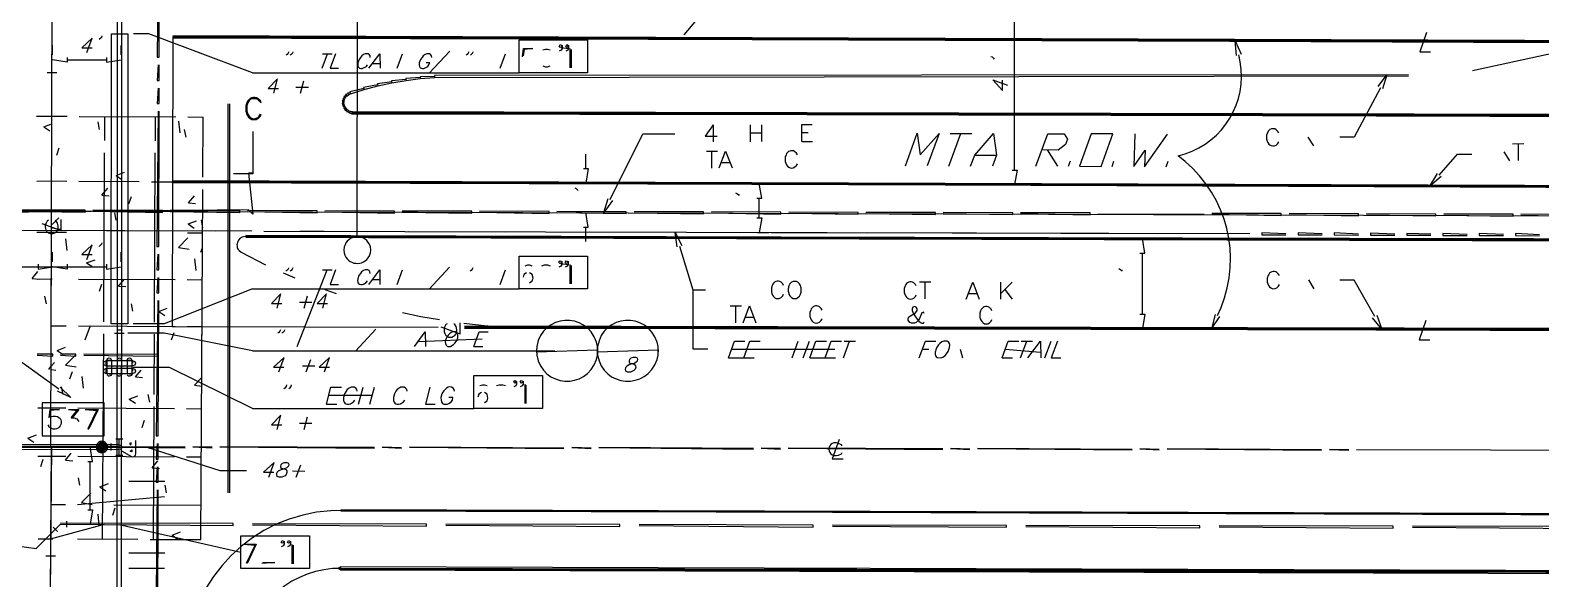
# Model space of a CAD drawing. Header units: feet. Extents: x 13 to 426, y 12 to 285.
# Drawn here: x 125.3 to 281.6, y 124.3 to 181.1 of the extents above; entities that cross this region are included whole.
import ezdxf

# ---------------------------------------------------------------- set-up
doc = ezdxf.new("R2010")
doc.units = ezdxf.units.FT
for name, color, linetype in [('AGUA', 1, 'CONTINUOUS'), ('AGUA_HIERRO', 5, 'CONTINUOUS'), ('CABLEADO', 4, 'CONTINUOUS'), ('EJE_VIA', 7, 'CONTINUOUS')]:
    doc.layers.add(name, color=color, linetype=linetype)

msp = doc.modelspace()

# ---------------------------------------------------------------- linework, layer by layer
at = {"layer": 'AGUA'}
for p, q in [((130.65, 132.15), (131.62, 133.15)), ((125.95, 127.42), (128.47, 129.92)), ((118.67, 128.37), (125.95, 127.42)), ((126.17, 128.4), (127.68, 128.42)), ((126.95, 126.65), (127.95, 126.63))]:
    msp.add_line(p, q, dxfattribs=at)
for points in [[(157.47, 131.3), (299.95, 130.92)], [(299.95, 130.87), (157.47, 131.3)], [(157.45, 125.35), (157.45, 125.2), (299.95, 124.77), (299.95, 125.07), (157.45, 125.5), (157.45, 125.35)]]:
    msp.add_lwpolyline(points, dxfattribs=at)
at = {"layer": 'AGUA_HIERRO'}
msp.add_line((132.95, 150.88), (133.03, 168.38), dxfattribs=at)
for points in [[(134.55, 138.15), (51.03, 138.33), (51.03, 138.08)], [(134.55, 138.15), (51.03, 138.08), (51.03, 137.83)], [(51.03, 137.83), (134.55, 137.9), (134.55, 138.15)], [(134.55, 137.65), (134.55, 137.9), (51.03, 137.83)]]:
    msp.add_lwpolyline(points, dxfattribs=at)
at = {"layer": 'CABLEADO'}
msp.add_line((51.39, 162.56), (300.02, 161.81), dxfattribs=at)
at = {"layer": 'EJE_VIA'}
for p, q in [((159.18, 159.68), (159.2, 200.43)), ((127.48, 137.92), (127.62, 192.93)), ((227.2, 166.58), (227.2, 186.6)), ((193.02, 180.58), (195.25, 183.23)), ((131.2, 178.75), (131.75, 180.25)), ((274.57, 176.9), (289.58, 180.13)), ((127.65, 178.5), (127.65, 179.5)), ((134.73, 178.5), (134.73, 179.48)), ((155.53, 177.12), (156.08, 178.62)), ((155.58, 178.62), (156.58, 178.62)), ((163.32, 177.12), (163.87, 178.62)), ((166.63, 176.62), (168.75, 178.9)), ((173.97, 177.12), (174.5, 178.62)), ((176.28, 178.32), (176.37, 179.18)), ((176.37, 178.42), (176.47, 179.08)), ((180.28, 179.27), (181.03, 179.18)), ((181.22, 177.17), (181.22, 179.17)), ((127.08, 176.67), (128.08, 176.67)), ((129.15, 178), (133.23, 178)), ((148.33, 176.65), (175.92, 176.65)), ((160.78, 177.62), (161.5, 177.62)), ((127.58, 174.22), (127.58, 176.22)), ((150.53, 174.53), (150.93, 176.03)), ((152.83, 175.18), (154.13, 175.18)), ((153.32, 174.53), (153.65, 175.82)), ((224.95, 175.92), (226.45, 175.37)), ((126, 172.15), (127.57, 172.15)), ((127.57, 172.15), (129.15, 172.15)), ((130.4, 172.13), (140.4, 172.08)), ((133.05, 169.63), (133.05, 172.12)), ((138.3, 169.6), (138.3, 172.1)), ((141.65, 172.08), (143.22, 172.07)), ((143.2, 165.83), (143.22, 172.07)), ((145.83, 133.18), (145.83, 173.43)), ((145.98, 133.18), (145.98, 173.43)), ((126.75, 171.07), (127.47, 171.35)), ((126.75, 171.07), (127.37, 170.65)), ((132.32, 171.57), (132.47, 170.78)), ((140.68, 171.63), (140.83, 170.45)), ((141.28, 170.78), (141.43, 170)), ((196, 171.27), (196.02, 169.52)), ((199.83, 171.27), (199.85, 169.52)), ((199.83, 170.43), (201, 170.45)), ((201, 171.28), (201.02, 169.53)), ((205.17, 170.47), (205.83, 170.47)), ((128.08, 168.13), (128.33, 168.88)), ((205.18, 169.55), (206.27, 169.55)), ((220.4, 167), (221.63, 170.38)), ((220.52, 170.38), (222.77, 170.38)), ((257.53, 170), (258.12, 169.08)), ((278.72, 169.3), (279.88, 169.32)), ((279.3, 169.32), (279.32, 167.57)), ((138.2, 150.85), (138.28, 168.35)), ((182.83, 166.73), (182.83, 168.23)), ((195.3, 168.53), (196.47, 168.55)), ((195.88, 166.78), (195.88, 168.53)), ((196.88, 167.38), (197.72, 167.38)), ((223.07, 168.12), (225.32, 168.12)), ((230.58, 168.67), (231.65, 166.97)), ((232.78, 166.97), (232.98, 167.53)), ((237.28, 166.95), (237.48, 167.52)), ((242.9, 166.93), (243.1, 167.5)), ((277.82, 168.47), (278.4, 167.55)), ((134.22, 166.03), (135.08, 166.37)), ((134.22, 166.03), (134.83, 165.62)), ((126.02, 165.43), (127.58, 165.45)), ((127.55, 165.45), (129.12, 165.43)), ((130.37, 165.43), (136.62, 165.4)), ((132.75, 163.98), (133.35, 164.7)), ((137.87, 165.38), (143.18, 165.37)), ((143, 128.33), (143.18, 164.58)), ((181.83, 165.23), (182.4, 165.23)), ((200.58, 165.18), (201.78, 165.18)), ((225.65, 165.08), (228.2, 165.08)), ((132.75, 163.98), (133.5, 163.92)), ((135.53, 163.1), (135.8, 163.85)), ((141.72, 163.2), (142.32, 163.92)), ((141.72, 163.2), (142.45, 163.13)), ((200.78, 161.63), (200.78, 163.68)), ((127.62, 160.95), (128.3, 161.65)), ((134.05, 162.17), (134.2, 161.38)), ((141.67, 161), (142.55, 161.33)), ((143.02, 161.38), (143.17, 160.6)), ((181.83, 162.18), (182.4, 162.18)), ((59.48, 160.52), (148.25, 160.28)), ((115.75, 160.37), (144.5, 160.28)), ((126.03, 160.15), (127.6, 160.17)), ((127.53, 160.17), (129.1, 160.15)), ((127.62, 160.6), (128.45, 160.47)), ((129, 159.45), (129.13, 158.27)), ((140.67, 158.57), (141.65, 159.58)), ((141.6, 160.08), (143.17, 160.08)), ((141.67, 161), (142.3, 160.58)), ((149.5, 160.27), (251.53, 160)), ((153.25, 160.27), (155.75, 160.25)), ((164.5, 160.23), (174.5, 160.2)), ((182.83, 159.18), (182.83, 160.68)), ((183.25, 160.18), (193.25, 160.15)), ((200.57, 160.13), (201.78, 160.13)), ((202, 160.13), (212, 160.1)), ((220.75, 160.08), (223.25, 160.07)), ((232, 160.05), (242, 160.02)), ((240.92, 159.48), (241.42, 159.48)), ((127.65, 157.08), (127.65, 158.08)), ((131.2, 157.33), (131.75, 158.83)), ((134.73, 157.08), (134.73, 158.07)), ((140.67, 158.57), (141.78, 158.4)), ((143, 158.07), (143.15, 158.52)), ((240.42, 151.67), (240.42, 157.98)), ((117.65, 156.58), (133.23, 156.58)), ((127.52, 154.62), (127.53, 156.62)), ((131.17, 156.97), (132.05, 157.3)), ((131.17, 156.97), (131.8, 156.55)), ((142.35, 157.38), (142.48, 156.2)), ((166.62, 154.25), (168.73, 156.53)), ((180.23, 156.9), (181, 156.82)), ((181.22, 154.8), (181.22, 156.8)), ((125.52, 155.35), (126.12, 156.08)), ((125.52, 155.37), (126.27, 155.3)), ((126.07, 155.3), (127.62, 155.32)), ((130.33, 155.3), (140.33, 155.25)), ((132.5, 154.03), (132.75, 154.78)), ((134.48, 154.57), (135.08, 155.28)), ((141.58, 155.25), (143.13, 155.23)), ((151.5, 155.95), (152.72, 155.42)), ((152.95, 148.33), (156.07, 156.25)), ((155.57, 156.25), (156.57, 156.25)), ((160.77, 155.25), (161.48, 155.25)), ((163.3, 154.75), (163.85, 156.25)), ((173.95, 154.75), (174.5, 156.25)), ((217.37, 155), (218.53, 155)), ((217.95, 153.25), (217.95, 155)), ((225.78, 153.22), (225.78, 154.97)), ((225.78, 153.8), (226.95, 154.97)), ((257.6, 155.22), (258.18, 154.3)), ((126.82, 153.53), (126.97, 152.75)), ((134.48, 154.57), (135.23, 154.52)), ((148.32, 154.28), (175.92, 154.28)), ((150.88, 152.28), (151.28, 153.78)), ((153.67, 152.28), (154.02, 153.57)), ((155.6, 152.28), (156, 153.78)), ((155.82, 154.22), (157, 153.8)), ((222.45, 153.82), (223.28, 153.82)), ((226.2, 154.22), (226.95, 153.22)), ((135.78, 152.75), (135.93, 151.97)), ((138.63, 151.93), (139.5, 152.27)), ((138.63, 151.93), (139.25, 151.52)), ((153.2, 152.92), (154.48, 152.92)), ((197.77, 152.53), (198.93, 152.52)), ((198.35, 150.77), (198.35, 152.52)), ((127.52, 150.47), (129.07, 150.45)), ((130.32, 150.45), (140.32, 150.4)), ((131.03, 149), (131.58, 150.5)), ((141.57, 150.4), (143.12, 150.38)), ((158.98, 147.83), (161.1, 150.12)), ((199.35, 151.35), (200.18, 151.35)), ((239.43, 150.17), (239.92, 150.17)), ((132.83, 128.38), (132.95, 149.63)), ((134.07, 149.68), (135.05, 149.68)), ((134.28, 150.03), (134.85, 150.03)), ((138.17, 143.35), (138.18, 149.6)), ((139.97, 149), (140.22, 149.75)), ((143.1, 147.07), (143.1, 149.57)), ((165.5, 148.83), (172.1, 149.12)), ((204.17, 147.13), (204.8, 148.88)), ((205.33, 147.13), (205.97, 148.88)), ((209.5, 147.13), (210.13, 148.88)), ((209.55, 148.88), (210.72, 148.88)), ((227.82, 147.13), (228.47, 148.88)), ((227.88, 148.88), (229.05, 148.88)), ((230.32, 147.13), (230.97, 148.88)), ((128.13, 147.9), (129, 148.25)), ((128.13, 147.9), (128.75, 147.48)), ((128.98, 146.38), (129.97, 147.4)), ((148.32, 147.88), (179.63, 147.88)), ((151.05, 145.68), (151.6, 147.18)), ((153.9, 145.68), (154.37, 146.97)), ((155.77, 145.68), (156.32, 147.18)), ((171.23, 148.33), (172.17, 148.33)), ((197.58, 147.13), (200.25, 147.13)), ((197.92, 148.05), (208.58, 148.05)), ((206, 147.13), (208.67, 147.13)), ((217.67, 148.05), (218.33, 148.05)), ((221.58, 148.05), (221.82, 147.13)), ((225.9, 147.13), (226.98, 147.13)), ((226.23, 148.05), (229.87, 147.72)), ((127.25, 145.95), (127.58, 146.37)), ((127.55, 146.32), (127.85, 146.67)), ((127.55, 145.93), (128, 145.88)), ((128.98, 146.38), (130.1, 146.22)), ((129.45, 144.97), (129.72, 145.72)), ((132.92, 143.38), (132.92, 145.88)), ((136.22, 145.17), (136.82, 145.88)), ((153.5, 146.33), (154.78, 146.33)), ((128.55, 144.13), (128.7, 143.35)), ((130.67, 145.2), (130.8, 144.02)), ((136.22, 145.17), (136.97, 145.1)), ((142.33, 144.32), (143.08, 145.12)), ((142.33, 144.32), (143.08, 144.2)), ((159.32, 142.35), (159.78, 144.1)), ((160.48, 142.35), (160.95, 144.1)), ((176.55, 142.4), (176.55, 144.4)), ((132.97, 139.08), (132.97, 142.48)), ((135.58, 142.87), (136.47, 143.22)), ((135.58, 142.87), (136.22, 142.45)), ((137.52, 143.35), (137.67, 142.57)), ((155.98, 142.35), (157.07, 142.35)), ((156.23, 143.27), (160.73, 143.27)), ((126.13, 141.95), (127.67, 141.97)), ((127.3, 140.93), (127.4, 141.78)), ((127.4, 141.03), (127.48, 141.7)), ((127.48, 141.97), (129.02, 141.95)), ((129.58, 140.93), (130.25, 141.78)), ((130.27, 141.95), (140.27, 141.9)), ((138.08, 128.35), (138.15, 142.1)), ((141.52, 141.9), (143.03, 141.88)), ((148.33, 141.9), (171.25, 141.9)), ((150.88, 139.72), (151.28, 141.22)), ((153.67, 139.72), (154.02, 141.02)), ((125.08, 138.83), (125.97, 139.18)), ((136.92, 139.93), (137.17, 140.68)), ((153.2, 140.37), (154.48, 140.37)), ((125.08, 138.83), (125.72, 138.42)), ((126.57, 139.08), (132.97, 139.08)), ((130.03, 137.92), (137.43, 137.9)), ((133.72, 137.55), (133.72, 138.27)), ((134.2, 138.75), (134.92, 138.75)), ((134.55, 137.07), (134.55, 138.75)), ((136.25, 137.2), (136.25, 138.57)), ((126.13, 136.95), (127.67, 136.97)), ((126.42, 135.9), (126.67, 136.65)), ((127.48, 136.97), (129.02, 136.95)), ((128.98, 136.55), (129.58, 137.27)), ((128.98, 136.55), (129.73, 136.48)), ((130.27, 136.95), (140.27, 136.9)), ((131.53, 131.42), (131.53, 136.42)), ((134.2, 137.07), (134.92, 137.07)), ((134.77, 137.53), (135.8, 136.93)), ((137.95, 135.77), (138.55, 136.48)), ((141.52, 136.9), (143.03, 136.88)), ((150.02, 134.8), (150.57, 136.3)), ((152.87, 134.78), (153.33, 136.07)), ((130.3, 134.73), (130.43, 133.95)), ((137.95, 135.77), (138.7, 135.7)), ((152.47, 135.43), (153.75, 135.42)), ((132.55, 133.8), (133.42, 134.15)), ((132.55, 133.8), (133.17, 133.38)), ((135.53, 134.37), (139.28, 134.37)), ((139.27, 133.95), (139.4, 133.17)), ((127.47, 131.97), (128.98, 131.97)), ((130.23, 131.97), (139.23, 132.78)), ((130.65, 132.15), (131.75, 131.97)), ((133.88, 130.87), (134.13, 131.62)), ((133.98, 131.93), (143.02, 131.9)), ((127.45, 128.42), (133.02, 129.92)), ((129.12, 129.6), (129.12, 130.25)), ((132.32, 130.95), (132.45, 129.77)), ((134.55, 129.9), (147.13, 127.02)), ((127.7, 129.62), (128.15, 129.15)), ((130.23, 128.4), (136.48, 128.37)), ((137.73, 128.35), (143, 128.33)), ((140.02, 128.77), (140.88, 129.12)), ((140.02, 128.77), (140.63, 128.35)), ((135.53, 126.95), (139.28, 126.95)), ((152.43, 125.83), (152.43, 127.83)), ((135.53, 125.37), (139.23, 125.37))]:
    msp.add_line(p, q, dxfattribs=at)
for points in [[(138.62, 191.15), (138.48, 178.27), (138.68, 178.27), (138.72, 191.15)], [(134.53, 106.17), (134.78, 106.17), (134.83, 186.42), (134.33, 186.42), (134.28, 106.17)], [(134.53, 106.17), (134.78, 106.17), (134.83, 186.42), (134.33, 186.42), (134.28, 106.17), (134.53, 106.17)], [(131.75, 180.25), (130.67, 179.25), (131.73, 179.25)], [(132.75, 180.47), (132.7, 180.32), (132.48, 180.1)], [(135.42, 150.68), (133.7, 150.68), (133.73, 180.68), (135.45, 180.68), (135.42, 150.68)], [(148.33, 176.65), (137.62, 180.68), (136.02, 180.68)], [(140.08, 180.38), (140.02, 150.4), (167.55, 150.33)], [(140.08, 180.38), (299.95, 179.93), (140.08, 180.48)], [(140.08, 180.38), (299.95, 179.73), (299.95, 179.93), (140.08, 180.48)], [(140.08, 180.28), (299.95, 179.93), (140.08, 180.38)], [(140.08, 180.28), (299.95, 179.83)], [(299.95, 179.73), (140.08, 180.28)], [(175.92, 176.65), (175.92, 180.05), (183, 180.05), (183, 176.65), (175.92, 176.65)], [(250.15, 178.43), (250.03, 179.95), (250.63, 178.57)], [(269.83, 180.83), (269.12, 178.83), (270.25, 178.83)], [(129.15, 178.25), (129.15, 177.75), (127.65, 178)], [(133.23, 178.25), (133.23, 177.75), (134.73, 178)], [(152.08, 178.82), (152.03, 178.68), (151.92, 178.53), (151.82, 178.47)], [(152.52, 178.82), (152.47, 178.68), (152.33, 178.53), (152.23, 178.47)], [(156.93, 178.62), (156.38, 177.12), (157.25, 177.12)], [(160.52, 178.25), (160.5, 178.4), (160.42, 178.53), (160.3, 178.62), (160, 178.62), (159.83, 178.53), (159.65, 178.4), (159.52, 178.25), (159.37, 178.03), (159.23, 177.68), (159.22, 177.51), (159.24, 177.36), (159.3, 177.24), (159.42, 177.13), (159.54, 177.1), (159.68, 177.1), (159.83, 177.15), (160.12, 177.32), (160.23, 177.47)], [(160.38, 177.12), (161.5, 178.62), (161.53, 177.12)], [(166.88, 178.25), (166.85, 178.4), (166.77, 178.53), (166.65, 178.62), (166.37, 178.62), (166.2, 178.53), (166, 178.4), (165.88, 178.25), (165.73, 178.03), (165.6, 177.68), (165.58, 177.47), (165.62, 177.3), (165.7, 177.18), (165.81, 177.12), (165.93, 177.1), (166.07, 177.11), (166.21, 177.16), (166.35, 177.23), (166.47, 177.32), (166.58, 177.47), (166.67, 177.68), (166.32, 177.68)], [(170.73, 178.82), (170.67, 178.68), (170.55, 178.53), (170.45, 178.47)], [(171.15, 178.82), (171.1, 178.68), (170.98, 178.53), (170.88, 178.47)], [(176.37, 179.18), (177.33, 179.18), (176.47, 179.08)], [(179.13, 178.98), (178.85, 179.08), (178.67, 179.08), (178.37, 178.98)], [(180.37, 179.37), (180.18, 179.27), (180.08, 179.37), (180.18, 179.57), (180.37, 179.47), (180.37, 179.18), (180.28, 178.98), (180.08, 178.9)], [(181.03, 179.37), (180.85, 179.27), (180.75, 179.37), (180.85, 179.57), (181.03, 179.47), (181.03, 179.18), (180.95, 178.98), (180.75, 178.9)], [(181.3, 179.07), (181.3, 177.17)], [(224.73, 178.35), (224.88, 178.3), (225.02, 178.17), (225.1, 178.07)], [(244.12, 168.05), (244.85, 168.27), (245.58, 168.53), (246.27, 168.87), (246.92, 169.26), (247.52, 169.7), (248.09, 170.2), (248.6, 170.74), (249.06, 171.33), (249.48, 171.95), (249.83, 172.61), (250.13, 173.29), (250.37, 174), (250.54, 174.73), (250.65, 175.48), (250.69, 176.23), (250.66, 177), (250.55, 177.77), (250.4, 178.5)], [(138.58, 177.47), (138.48, 175.87), (138.68, 175.87), (138.68, 177.47)], [(138.58, 177.47), (138.48, 175.87), (138.68, 175.87), (138.68, 177.47)], [(178.37, 177.37), (178.67, 177.27), (178.85, 177.27), (179.13, 177.37)], [(150.93, 176.03), (149.95, 175.03), (151.02, 175.03)], [(161.28, 175.4), (159.82, 175.12), (159.88, 174.92), (161.32, 175.3)], [(162.75, 175.72), (161.27, 175.5), (161.3, 175.3), (162.77, 175.62)], [(164.22, 175.97), (162.73, 175.82), (162.77, 175.62), (164.23, 175.87)], [(165.68, 176.15), (164.2, 176.07), (164.23, 175.87), (165.7, 176.05)], [(167.17, 176.27), (165.68, 176.25), (165.68, 176.05), (167.17, 176.17)], [(267.95, 176.43), (167.17, 176.37), (167.17, 176.17), (267.95, 176.33)], [(267.95, 176.43), (167.17, 176.37), (167.17, 176.17), (267.95, 176.33)], [(224.95, 175.92), (225.95, 174.83), (225.95, 175.9)], [(265.05, 175.1), (262.35, 169.98), (260.85, 169.98)], [(264.82, 175.22), (265.73, 176.43), (265.27, 174.98)], [(138.58, 175.07), (138.48, 173.47), (138.68, 173.47), (138.68, 175.07)], [(138.58, 175.07), (138.48, 173.47), (138.68, 173.47), (138.68, 175.07)], [(149.25, 173.55), (149.15, 173.75), (148.93, 173.97), (148.76, 174.07), (148.59, 174.11), (148.41, 174.11), (148.24, 174.06), (148.08, 173.98), (147.94, 173.86), (147.83, 173.72), (147.75, 173.55), (147.65, 173.22), (147.65, 172.68), (147.68, 172.56), (147.71, 172.44), (147.75, 172.33), (147.81, 172.23), (147.93, 172.06), (148.09, 171.92), (148.27, 171.83), (148.47, 171.8), (148.58, 171.81), (148.7, 171.83), (148.81, 171.87), (148.93, 171.93), (149.15, 172.15), (149.25, 172.37)], [(149.25, 173.55), (149.03, 173.75), (148.93, 173.87), (148.72, 173.97), (148.28, 173.97), (148.07, 173.87), (147.85, 173.55), (147.75, 173.22), (147.75, 172.68), (147.77, 172.57), (147.81, 172.46), (147.85, 172.36), (147.95, 172.18), (148.09, 172.04), (148.25, 171.94), (148.42, 171.9), (148.62, 171.91), (148.72, 171.94), (148.83, 171.99), (148.93, 172.05), (149.03, 172.15), (149.15, 172.37)], [(157.72, 173.68), (157.6, 173.45), (157.8, 173.45), (157.82, 173.68)], [(157.72, 173.68), (157.6, 173.45), (157.8, 173.45), (157.82, 173.68)], [(157.77, 173.92), (157.62, 173.7), (157.82, 173.67), (157.87, 173.9)], [(157.87, 174.13), (157.68, 173.97), (157.85, 173.87), (157.95, 174.08)], [(158.03, 174.32), (157.8, 174.2), (157.93, 174.07), (158.1, 174.25)], [(158.03, 174.32), (157.8, 174.2), (157.93, 174.07), (158.1, 174.25)], [(158.22, 174.47), (157.97, 174.4), (158.1, 174.23), (158.28, 174.38)], [(158.22, 174.47), (157.97, 174.4), (158.1, 174.23), (158.28, 174.38)], [(158.43, 174.57), (158.17, 174.55), (158.27, 174.38), (158.48, 174.48)], [(158.43, 174.57), (158.17, 174.55), (158.27, 174.38), (158.48, 174.48)], [(159.85, 175.02), (158.4, 174.67), (158.47, 174.47), (159.88, 174.92)], [(138.58, 172.67), (138.43, 158.67), (138.63, 158.67), (138.68, 172.67)], [(157.7, 173.45), (157.67, 173.18), (157.87, 173.25), (157.8, 173.48)], [(157.7, 173.45), (157.67, 173.18), (157.87, 173.25), (157.8, 173.48)], [(157.77, 173.22), (157.78, 172.95), (157.95, 173.05), (157.85, 173.27)], [(157.87, 173), (157.93, 172.73), (158.1, 172.87), (157.95, 173.07)], [(158.02, 172.8), (158.13, 172.57), (158.27, 172.73), (158.08, 172.88)], [(158.02, 172.8), (158.13, 172.57), (158.27, 172.73), (158.08, 172.88)], [(158.2, 172.65), (158.37, 172.47), (158.47, 172.63), (158.25, 172.73)], [(158.2, 172.65), (158.37, 172.47), (158.47, 172.63), (158.25, 172.73)], [(158.42, 172.55), (158.63, 172.4), (158.67, 172.6), (158.43, 172.65)], [(158.42, 172.55), (158.63, 172.4), (158.67, 172.6), (158.43, 172.65)], [(158.65, 172.5), (299.95, 172.3), (158.65, 172.6)], [(158.65, 172.5), (299.95, 172.1), (299.95, 172.3), (158.65, 172.6)], [(158.65, 172.4), (299.95, 172.3), (158.65, 172.5)], [(158.65, 172.4), (299.95, 172.2)], [(299.95, 172.1), (158.65, 172.4)], [(148.37, 170.58), (148.37, 166.18), (146.38, 166.18)], [(196, 171.27), (195.18, 170.1), (196.43, 170.1)], [(205.18, 169.55), (205.17, 171.3), (206.25, 171.3)], [(215.9, 167.02), (217.13, 170.4), (217.43, 168.15), (219.38, 170.38), (218.15, 167.02)], [(254.53, 170.42), (254.45, 170.58), (254.28, 170.75), (254.12, 170.85), (253.78, 170.85), (253.62, 170.77), (253.45, 170.6), (253.37, 170.43), (253.28, 170.18), (253.28, 169.77), (253.33, 169.59), (253.41, 169.42), (253.51, 169.28), (253.62, 169.18), (253.76, 169.11), (253.92, 169.08), (254.09, 169.1), (254.28, 169.17), (254.45, 169.33), (254.53, 169.5)], [(185.35, 163.52), (188.73, 170.33), (192.05, 170.33)], [(222.65, 167), (223.07, 168.12), (225.02, 170.37), (225.32, 168.12), (224.9, 167)], [(229.4, 166.98), (230.63, 170.35), (232.33, 170.35), (232.68, 169.78), (232.48, 169.22), (231.7, 168.65), (230.02, 168.67)], [(233.9, 166.97), (236.15, 166.95), (237.38, 170.33), (235.13, 170.33), (233.9, 166.97)], [(239.63, 170.32), (239.53, 166.95), (240.7, 168.63), (240.65, 166.93), (243.02, 170.3)], [(196.63, 166.8), (197.3, 168.55), (197.97, 166.8)], [(204.72, 168.15), (204.63, 168.32), (204.47, 168.48), (204.33, 168.56), (204.19, 168.59), (204.06, 168.59), (203.93, 168.55), (203.8, 168.49), (203.7, 168.4), (203.61, 168.28), (203.55, 168.15), (203.47, 167.9), (203.47, 167.48), (203.52, 167.3), (203.59, 167.14), (203.69, 167), (203.82, 166.89), (203.96, 166.82), (204.11, 166.79), (204.29, 166.81), (204.47, 166.9), (204.63, 167.07), (204.72, 167.23)], [(248.18, 151.52), (248.57, 152.37), (248.93, 153.37), (249.2, 154.39), (249.4, 155.42), (249.51, 156.45), (249.54, 157.48), (249.49, 158.51), (249.36, 159.52), (249.15, 160.53), (248.87, 161.51), (248.51, 162.47), (248.08, 163.4), (247.58, 164.3), (247, 165.17), (246.35, 165.99), (245.64, 166.76), (244.85, 167.48), (244.12, 168.05)], [(271.15, 166.07), (273.03, 168.23), (274.53, 168.23)], [(147.93, 166.25), (148.37, 162.03), (147.92, 162.47)], [(148.37, 166.25), (147.93, 166.25), (148.37, 162.03)], [(182.58, 166.73), (183.08, 166.73), (182.83, 165.23)], [(226.95, 166.58), (227.45, 166.58), (227.2, 165.08)], [(271.35, 165.9), (270.17, 164.93), (270.97, 166.22)], [(140.05, 165.38), (299.95, 164.93), (140.05, 165.48)], [(140.05, 165.38), (299.95, 164.73), (299.95, 164.93), (140.05, 165.48)], [(140.05, 165.28), (299.95, 164.93), (140.05, 165.38)], [(140.05, 165.28), (299.95, 164.83)], [(299.95, 164.73), (140.05, 165.28)], [(181.68, 164.73), (181.83, 164.68), (181.98, 164.55), (182.05, 164.45)], [(198.32, 164.22), (198.47, 164.17), (198.62, 164.05), (198.68, 163.95)], [(200.53, 163.68), (201.03, 163.68), (200.78, 165.18)], [(185.58, 163.42), (184.7, 162.18), (185.13, 163.63)], [(148.37, 162.03), (147.92, 162.47), (105.62, 162.03)], [(147.92, 162.47), (105.62, 162.03), (106.05, 162.47)], [(123.82, 162.33), (131.02, 162.22), (131.02, 162.42), (123.82, 162.43)], [(126.55, 161.05), (128.55, 160.33), (128.55, 161.47)], [(127.22, 161.38), (127.08, 161.3), (126.97, 161.1), (126.91, 160.97), (126.89, 160.83), (126.88, 160.69), (126.9, 160.54), (126.95, 160.4), (127.02, 160.27), (127.11, 160.16), (127.22, 160.08), (127.4, 160), (127.72, 160), (127.88, 160.07), (128.01, 160.18), (128.11, 160.3), (128.18, 160.44), (128.21, 160.6), (128.22, 160.76), (128.2, 160.93), (128.15, 161.1), (128.02, 161.3), (127.9, 161.38)], [(131.82, 162.32), (139.02, 162.2), (139.02, 162.4), (131.82, 162.42)], [(139.82, 162.3), (147.02, 162.18), (147.02, 162.38), (139.82, 162.4)], [(147.82, 162.28), (155.02, 162.15), (155.02, 162.35), (147.82, 162.38)], [(155.82, 162.25), (163.02, 162.13), (163.02, 162.33), (155.82, 162.35)], [(163.82, 162.23), (171.02, 162.12), (171.02, 162.32), (163.82, 162.33)], [(171.82, 162.22), (179.02, 162.1), (179.02, 162.3), (171.82, 162.32)], [(179.82, 162.18), (187.02, 162.07), (187.02, 162.27), (179.82, 162.28)], [(182.58, 160.68), (183.08, 160.68), (182.83, 162.18)], [(187.82, 162.17), (195.02, 162.05), (195.02, 162.25), (187.82, 162.27)], [(195.82, 162.15), (203.02, 162.03), (203.02, 162.23), (195.82, 162.25)], [(200.53, 161.63), (201.03, 161.63), (200.78, 160.13)], [(203.82, 162.13), (211.02, 162), (211.02, 162.2), (203.82, 162.23)], [(211.82, 162.1), (219.02, 161.98), (219.02, 162.18), (211.82, 162.2)], [(219.82, 162.08), (227.02, 161.97), (227.02, 162.17), (219.82, 162.18)], [(227.82, 162.07), (235.02, 161.95), (235.02, 162.15), (227.82, 162.17)], [(235.82, 162.05), (242.83, 162.02), (246.8, 162.02)], [(247.6, 162), (254.8, 161.88), (254.8, 162.08), (247.6, 162.1)], [(255.6, 161.98), (262.8, 161.85), (262.8, 162.05), (255.6, 162.08)], [(263.6, 161.95), (270.8, 161.83), (270.8, 162.03), (263.6, 162.05)], [(271.6, 161.92), (278.8, 161.8), (278.8, 162), (271.6, 162.02)], [(279.6, 161.9), (286.8, 161.77), (286.8, 161.97), (279.6, 162)], [(147.63, 159.72), (147.4, 159.68), (147.27, 159.64), (147.15, 159.58), (147.04, 159.5), (146.88, 159.31), (146.82, 159.2), (146.77, 159.08), (146.75, 158.96), (146.73, 158.83), (146.74, 158.7), (146.76, 158.58), (146.8, 158.46), (146.86, 158.35), (146.94, 158.24), (147.15, 158.07), (149.67, 156.78)], [(147.63, 159.82), (299.95, 159.43)], [(299.95, 159.33), (147.63, 159.82), (147.63, 159.62), (299.95, 159.23)], [(299.95, 159.43), (147.63, 159.72), (147.63, 159.62)], [(299.95, 159.33), (147.63, 159.62), (299.95, 159.23)], [(299.95, 159.43), (147.63, 159.62), (299.95, 159.33)], [(160.57, 158.3), (160.53, 158.62), (160.43, 158.9), (160.31, 159.1), (160.17, 159.28), (160.01, 159.42), (159.83, 159.53), (159.64, 159.61), (159.44, 159.66), (159.24, 159.68), (159.03, 159.68), (158.83, 159.64), (158.64, 159.57), (158.46, 159.48), (158.29, 159.36), (158.14, 159.22), (158.01, 159.04), (157.91, 158.84), (157.83, 158.62), (157.8, 158.3), (157.83, 158), (157.9, 157.77), (158, 157.57), (158.13, 157.39), (158.28, 157.25), (158.45, 157.12), (158.63, 157.03), (158.82, 156.96), (159.03, 156.93), (159.23, 156.92), (159.43, 156.94), (159.63, 156.99), (159.82, 157.07), (160, 157.18), (160.17, 157.32), (160.31, 157.5), (160.43, 157.7), (160.53, 158), (160.57, 158.3)], [(192.28, 158.63), (192.08, 160.13), (192.77, 158.78)], [(240.17, 157.98), (240.67, 157.98), (240.42, 159.48)], [(255.28, 159.98), (252.78, 160.08), (252.78, 159.88), (255.28, 159.88)], [(259.03, 159.97), (256.53, 160.08), (256.53, 159.88), (259.03, 159.87)], [(262.78, 159.95), (260.28, 160.07), (260.28, 159.87), (262.78, 159.85)], [(266.53, 159.93), (264.03, 160.05), (264.03, 159.85), (266.53, 159.83)], [(270.28, 159.93), (267.78, 160.03), (267.78, 159.83), (270.28, 159.83)], [(274.03, 159.92), (271.53, 160.02), (271.53, 159.82), (274.03, 159.82)], [(277.78, 159.9), (275.28, 160.02), (275.28, 159.82), (277.78, 159.8)], [(281.53, 159.88), (279.03, 160), (279.03, 159.8), (281.53, 159.78)], [(131.75, 158.83), (130.67, 157.83), (131.73, 157.83)], [(132.75, 159.05), (132.7, 158.9), (132.48, 158.68)], [(192.52, 158.7), (193.9, 154.17), (195.2, 154.17)], [(126.15, 156.83), (126.15, 156.33), (127.65, 156.58)], [(129.15, 156.83), (129.15, 156.33), (127.65, 156.58)], [(133.23, 156.83), (133.23, 156.33), (134.73, 156.58)], [(138.53, 157.87), (138.43, 156.27), (138.63, 156.27), (138.63, 157.87)], [(138.53, 157.87), (138.43, 156.27), (138.63, 156.27), (138.63, 157.87)], [(152.07, 156.45), (152.02, 156.32), (151.9, 156.17), (151.8, 156.1)], [(152.5, 156.45), (152.45, 156.32), (152.33, 156.17), (152.23, 156.1)], [(171.15, 156.45), (171.08, 156.32), (170.97, 156.17), (170.87, 156.1)], [(175.92, 154.28), (175.92, 157.68), (183, 157.68), (183, 154.28), (175.92, 154.28)], [(177.28, 156.62), (177, 156.72), (176.8, 156.72), (176.52, 156.62)], [(179.18, 156.62), (178.9, 156.72), (178.52, 156.72), (178.23, 156.62)], [(180.33, 157), (180.13, 156.9), (180.03, 157), (180.13, 157.18), (180.33, 157.1), (180.33, 156.82), (180.23, 156.62), (180.03, 156.52)], [(181, 157), (180.8, 156.9), (180.7, 157), (180.8, 157.18), (181, 157.1), (181, 156.82), (180.9, 156.62), (180.7, 156.52)], [(181.3, 156.7), (181.3, 154.8)], [(237.97, 156.38), (238.1, 156.33), (238.25, 156.22), (238.32, 156.12)], [(138.53, 155.47), (138.43, 153.87), (138.63, 153.87), (138.63, 155.47)], [(138.53, 155.47), (138.43, 153.87), (138.63, 153.87), (138.63, 155.47)], [(156.92, 156.25), (156.38, 154.75), (157.23, 154.75)], [(160.5, 155.88), (160.48, 156.03), (160.4, 156.17), (160.28, 156.25), (160, 156.25), (159.83, 156.17), (159.63, 156.03), (159.5, 155.88), (159.35, 155.67), (159.23, 155.32), (159.21, 155.14), (159.23, 154.99), (159.28, 154.88), (159.41, 154.77), (159.53, 154.73), (159.67, 154.74), (159.82, 154.78), (160.1, 154.95), (160.22, 155.1)], [(160.38, 154.75), (161.5, 156.25), (161.52, 154.75)], [(176.7, 155.95), (176.42, 155.77), (176.33, 155.48)], [(177, 154.9), (177.28, 155.1), (177.37, 155.38), (177.28, 155.77), (177, 155.95)], [(203.28, 154.63), (203.2, 154.8), (203.03, 154.97), (202.9, 155.04), (202.76, 155.07), (202.62, 155.07), (202.49, 155.03), (202.37, 154.97), (202.26, 154.88), (202.18, 154.77), (202.12, 154.63), (202.03, 154.38), (202.03, 153.97), (202.08, 153.79), (202.16, 153.62), (202.26, 153.48), (202.38, 153.37), (202.52, 153.3), (202.68, 153.27), (202.85, 153.3), (203.03, 153.38), (203.2, 153.55), (203.28, 153.72)], [(204.28, 155.05), (204.12, 154.97), (203.95, 154.8), (203.85, 154.61), (203.81, 154.5), (203.79, 154.4), (203.77, 154.28), (203.77, 154.17), (203.77, 154.06), (203.79, 153.95), (203.82, 153.84), (203.85, 153.74), (203.95, 153.55), (204.1, 153.4), (204.28, 153.3), (204.62, 153.3), (204.78, 153.38), (204.94, 153.54), (205.05, 153.73), (205.08, 153.84), (205.11, 153.95), (205.13, 154.06), (205.13, 154.18), (205.13, 154.29), (205.11, 154.4), (205.08, 154.51), (205.05, 154.62), (204.94, 154.81), (204.78, 154.97), (204.62, 155.05), (204.28, 155.05)], [(217.03, 154.58), (216.95, 154.75), (216.78, 154.92), (216.65, 154.99), (216.51, 155.02), (216.37, 155.02), (216.24, 154.98), (216.12, 154.92), (216.01, 154.83), (215.93, 154.72), (215.87, 154.58), (215.78, 154.33), (215.78, 153.92), (215.83, 153.74), (215.91, 153.57), (216.01, 153.43), (216.13, 153.32), (216.27, 153.25), (216.43, 153.22), (216.6, 153.25), (216.78, 153.33), (216.95, 153.5), (217.03, 153.67)], [(222.2, 153.23), (222.87, 154.98), (223.53, 153.23)], [(254.6, 155.65), (254.52, 155.82), (254.35, 155.98), (254.22, 156.06), (254.08, 156.09), (253.94, 156.09), (253.81, 156.05), (253.69, 155.99), (253.58, 155.9), (253.5, 155.78), (253.43, 155.65), (253.35, 155.4), (253.35, 154.98), (253.4, 154.8), (253.48, 154.64), (253.58, 154.5), (253.7, 154.39), (253.84, 154.32), (254, 154.29), (254.17, 154.31), (254.35, 154.4), (254.52, 154.57), (254.6, 154.73)], [(264.47, 151.42), (262.35, 155.18), (260.85, 155.18)], [(128.3, 143.9), (114.12, 154.13), (90.82, 154.23)], [(148.32, 154.28), (139.18, 150.68), (135.98, 150.68)], [(151.28, 153.78), (150.3, 152.78), (151.38, 152.78)], [(156, 153.78), (155.02, 152.78), (156.08, 152.78)], [(193.9, 154.17), (193.9, 148.08), (195.47, 148.08)], [(138.53, 153.07), (138.38, 139.07), (138.58, 139.07), (138.63, 153.07)], [(163.87, 151.85), (165.77, 151.43), (167.67, 151.1)], [(199.1, 150.77), (199.77, 152.52), (200.43, 150.77)], [(207.27, 152.08), (207.18, 152.25), (207.02, 152.42), (206.88, 152.49), (206.74, 152.52), (206.61, 152.52), (206.48, 152.48), (206.35, 152.42), (206.25, 152.33), (206.16, 152.22), (206.1, 152.08), (206.02, 151.83), (206.02, 151.42), (206.07, 151.24), (206.14, 151.07), (206.24, 150.93), (206.37, 150.82), (206.51, 150.75), (206.66, 150.72), (206.84, 150.75), (207.02, 150.83), (207.18, 151), (207.27, 151.17)], [(217.85, 151.72), (217.77, 151.88), (217.6, 151.8), (217.52, 151.63), (217.35, 151.22), (217.18, 150.97), (217.02, 150.8), (216.85, 150.72), (216.52, 150.72), (216.35, 150.8), (216.18, 151.05), (216.18, 151.22), (216.27, 151.38), (216.93, 151.8), (217.1, 152.05), (217.1, 152.22), (217.02, 152.38), (216.85, 152.47), (216.68, 152.38), (216.6, 152.22), (216.6, 152.05), (216.66, 151.88), (216.75, 151.69), (216.81, 151.59), (216.87, 151.49), (216.93, 151.39), (217, 151.29), (217.15, 151.1), (217.3, 150.93), (217.45, 150.8), (217.6, 150.72), (217.77, 150.72), (217.85, 150.88)], [(224.85, 152.02), (224.77, 152.18), (224.6, 152.35), (224.47, 152.42), (224.33, 152.46), (224.19, 152.45), (224.06, 152.42), (223.94, 152.35), (223.83, 152.26), (223.75, 152.15), (223.68, 152.02), (223.6, 151.77), (223.6, 151.35), (223.65, 151.17), (223.73, 151.01), (223.83, 150.87), (223.95, 150.76), (224.09, 150.68), (224.25, 150.66), (224.42, 150.68), (224.6, 150.77), (224.77, 150.93), (224.85, 151.1)], [(240.17, 151.67), (240.67, 151.67), (240.42, 150.17)], [(167.82, 150.35), (169.82, 149.62), (169.82, 150.77)], [(168.48, 150.68), (168.35, 150.58), (168.23, 150.4), (168.17, 150.22), (168.17, 149.85), (168.23, 149.67), (168.35, 149.47), (168.48, 149.38), (168.67, 149.28), (168.98, 149.28), (169.15, 149.37), (169.28, 149.47), (169.38, 149.6), (169.44, 149.74), (169.48, 149.89), (169.48, 150.05), (169.46, 150.23), (169.42, 150.4), (169.28, 150.58), (169.17, 150.68)], [(170.22, 150.72), (172.3, 150.48), (174.4, 150.32)], [(170.27, 150.32), (299.95, 150.13), (170.27, 150.42)], [(170.27, 150.32), (299.95, 149.93), (299.95, 150.13), (170.27, 150.42)], [(170.27, 150.22), (299.95, 150.13), (170.27, 150.32)], [(170.27, 150.22), (299.95, 150.03)], [(299.95, 149.93), (170.27, 150.22)], [(184.05, 147.88), (184.02, 148.33), (183.92, 148.77), (183.69, 149.33), (183.38, 149.82), (183.02, 150.22), (182.6, 150.54), (182.15, 150.78), (181.67, 150.94), (181.17, 151.02), (180.67, 151.02), (180.17, 150.95), (179.69, 150.8), (179.23, 150.57), (178.82, 150.27), (178.45, 149.89), (178.15, 149.45), (177.91, 148.93), (177.77, 148.33), (177.73, 147.88), (177.77, 147.43), (177.91, 146.84), (178.14, 146.32), (178.45, 145.87), (178.81, 145.49), (179.22, 145.19), (179.68, 144.96), (180.16, 144.81), (180.66, 144.73), (181.16, 144.74), (181.66, 144.82), (182.14, 144.98), (182.6, 145.21), (183.01, 145.53), (183.38, 145.93), (183.68, 146.42), (183.92, 146.98), (184.02, 147.43), (184.05, 147.88)], [(190.33, 147.88), (190.3, 148.33), (190.2, 148.77), (189.97, 149.33), (189.67, 149.81), (189.3, 150.21), (188.89, 150.53), (188.43, 150.77), (187.95, 150.93), (187.45, 151.01), (186.94, 151.02), (186.45, 150.94), (185.96, 150.79), (185.51, 150.57), (185.09, 150.27), (184.73, 149.89), (184.43, 149.44), (184.2, 148.92), (184.05, 148.33), (184.02, 147.88), (184.05, 147.43), (184.2, 146.84), (184.43, 146.32), (184.73, 145.87), (185.09, 145.49), (185.5, 145.19), (185.96, 144.96), (186.44, 144.81), (186.94, 144.74), (187.44, 144.74), (187.94, 144.82), (188.42, 144.98), (188.87, 145.22), (189.29, 145.53), (189.66, 145.93), (189.96, 146.42), (190.2, 146.98), (190.3, 147.43), (190.33, 147.88)], [(247.97, 151.62), (247.58, 150.15), (248.42, 151.42)], [(264.68, 151.55), (265.2, 150.12), (264.25, 151.3)], [(269.77, 151), (269.05, 149), (270.18, 149)], [(148.32, 147.88), (139.18, 149.68), (135.43, 149.68)], [(151.22, 150.05), (151.17, 149.92), (151.05, 149.77), (150.95, 149.7)], [(151.65, 150.05), (151.6, 149.92), (151.48, 149.77), (151.38, 149.7)], [(165.1, 148.33), (166.22, 149.83), (166.23, 148.33)], [(169.07, 149.83), (168.9, 149.77), (168.72, 149.62), (168.59, 149.49), (168.48, 149.34), (168.38, 149.16), (168.31, 148.98), (168.29, 148.79), (168.31, 148.61), (168.38, 148.46), (168.53, 148.33), (168.82, 148.33), (168.98, 148.42), (169.13, 148.51), (169.27, 148.65), (169.4, 148.82), (169.5, 149.01), (169.54, 149.11), (169.57, 149.21), (169.59, 149.32), (169.59, 149.51), (169.53, 149.69), (169.37, 149.83), (169.07, 149.83)], [(171.23, 148.33), (171.78, 149.83), (172.72, 149.83)], [(197.58, 147.13), (198.22, 148.88), (199.3, 148.88)], [(199.17, 147.13), (199.8, 148.88), (200.88, 148.88)], [(206, 147.13), (206.63, 148.88), (207.72, 148.88)], [(207.58, 147.13), (208.22, 148.88), (209.3, 148.88)], [(217.32, 147.13), (217.97, 148.88), (219.05, 148.88)], [(219.88, 148.88), (219.68, 148.8), (219.45, 148.63), (219.31, 148.48), (219.19, 148.29), (219.13, 148.19), (219.08, 148.08), (219.04, 147.97), (219, 147.85), (218.98, 147.74), (218.97, 147.63), (218.97, 147.53), (219.02, 147.34), (219.14, 147.19), (219.57, 147.13), (219.77, 147.22), (220, 147.38), (220.15, 147.55), (220.32, 147.8), (220.47, 148.22), (220.48, 148.47), (220.45, 148.63), (220.35, 148.8), (220.22, 148.88), (219.88, 148.88)], [(225.9, 147.13), (226.55, 148.88), (227.63, 148.88)], [(228.57, 147.13), (229.88, 148.88), (229.9, 147.13)], [(231.63, 148.88), (230.98, 147.13), (231.98, 147.13)], [(126.07, 147.42), (127.67, 147.32), (127.67, 147.52), (126.07, 147.52)], [(126.07, 147.42), (127.67, 147.32), (127.67, 147.52), (126.07, 147.52)], [(128.47, 147.42), (130.07, 147.32), (130.07, 147.52), (128.47, 147.52)], [(128.47, 147.42), (130.07, 147.32), (130.07, 147.52), (128.47, 147.52)], [(130.87, 147.42), (138.5, 147.3), (138.5, 147.5), (130.87, 147.52)], [(133.27, 146.88), (133.33, 147.07), (133.52, 147.13), (133.62, 147.12), (133.75, 146.98)], [(134.32, 146.88), (134.38, 147.07), (134.57, 147.13), (134.67, 147.12), (134.8, 146.98)], [(135.37, 146.88), (135.43, 147.07), (135.62, 147.13), (135.72, 147.12), (135.85, 146.98)], [(151.6, 147.18), (150.52, 146.18), (151.58, 146.18)], [(156.32, 147.18), (155.23, 146.18), (156.3, 146.18)], [(177.73, 147.97), (177.73, 147.78), (184.02, 147.97)], [(177.73, 147.78), (184.02, 147.97), (184.02, 147.78)], [(184.02, 147.97), (184.02, 147.78), (190.3, 147.97)], [(184.02, 147.78), (190.3, 147.97), (190.3, 147.78)], [(187.72, 147.17), (187.48, 147.1), (187.35, 146.97), (187.3, 146.82), (187.32, 146.67), (187.43, 146.6), (187.7, 146.53), (187.88, 146.47), (187.98, 146.32), (188, 146.17), (187.92, 145.97), (187.8, 145.82), (187.45, 145.67), (187.17, 145.67), (186.98, 145.75), (186.94, 145.97), (186.96, 146.1), (187, 146.2), (187.14, 146.35), (187.32, 146.45), (187.42, 146.48), (187.52, 146.51), (187.63, 146.54), (187.73, 146.57), (187.84, 146.6), (188.02, 146.68), (188.17, 146.82), (188.22, 146.97), (188.18, 147.1), (188, 147.17), (187.72, 147.17)], [(133.17, 146.33), (132.98, 146.4), (132.92, 146.58), (132.98, 146.77), (133.17, 146.83)], [(133.17, 145.53), (132.98, 145.6), (132.92, 145.78), (132.98, 145.97), (133.17, 146.03)], [(135.97, 146.58), (135.97, 146.83), (133.17, 146.83), (133.17, 146.33), (135.97, 146.33)], [(135.97, 145.78), (135.97, 146.03), (133.17, 146.03), (133.17, 145.53), (135.97, 145.53)], [(133.52, 145.48), (133.77, 145.48), (133.77, 146.88), (133.27, 146.88), (133.27, 145.48)], [(133.77, 145.48), (133.7, 145.3), (133.52, 145.23), (133.42, 145.25), (133.28, 145.38)], [(134.57, 145.48), (134.82, 145.48), (134.82, 146.88), (134.32, 146.88), (134.32, 145.48)], [(134.82, 145.48), (134.75, 145.3), (134.57, 145.23), (134.47, 145.25), (134.33, 145.38)], [(135.62, 145.48), (135.87, 145.48), (135.87, 146.88), (135.37, 146.88), (135.37, 145.48)], [(135.87, 145.48), (135.8, 145.3), (135.62, 145.23), (135.52, 145.25), (135.38, 145.38)], [(135.97, 146.83), (136.15, 146.77), (136.22, 146.58), (136.15, 146.4), (135.97, 146.33)], [(135.97, 146.03), (136.15, 145.97), (136.22, 145.78), (136.15, 145.6), (135.97, 145.53)], [(148.33, 141.9), (139.73, 146.15), (136, 146.15)], [(128.45, 144.1), (129.52, 143.03), (128.17, 143.7)], [(151.85, 144.35), (151.82, 144.18), (151.68, 144.02), (151.58, 143.93)], [(152.35, 144.35), (152.32, 144.18), (152.18, 144.02), (152.08, 143.93)], [(155.98, 142.35), (156.45, 144.1), (157.53, 144.1)], [(159.18, 143.68), (159.13, 143.85), (159.02, 144.02), (158.87, 144.1), (158.53, 144.1), (158.35, 144.02), (158.13, 143.85), (158.02, 143.68), (157.85, 143.43), (157.75, 143.02), (157.75, 142.91), (157.77, 142.73), (157.82, 142.57), (157.9, 142.45), (158.01, 142.37), (158.15, 142.33), (158.31, 142.33), (158.49, 142.39), (158.8, 142.6), (158.93, 142.77)], [(164.33, 143.68), (164.3, 143.85), (164.18, 144.02), (164.03, 144.1), (163.7, 144.1), (163.52, 144.02), (163.3, 143.85), (163.18, 143.68), (163.02, 143.43), (162.92, 143.02), (162.91, 142.91), (162.93, 142.73), (162.99, 142.57), (163.07, 142.45), (163.18, 142.37), (163.31, 142.33), (163.47, 142.33), (163.65, 142.39), (163.97, 142.6), (164.1, 142.77)], [(166.7, 144.1), (166.23, 142.35), (167.23, 142.35)], [(169.25, 143.68), (169.22, 143.85), (169.1, 144.02), (168.92, 144.11), (168.75, 144.13), (168.57, 144.09), (168.41, 144), (168.26, 143.88), (168.13, 143.74), (168.02, 143.59), (167.93, 143.43), (167.83, 143.02), (167.85, 142.77), (167.88, 142.6), (168, 142.43), (168.15, 142.35), (168.48, 142.35), (168.67, 142.43), (168.88, 142.6), (169.02, 142.77), (169.08, 143.02), (168.67, 143.02)], [(171.25, 141.9), (171.25, 145.3), (178.33, 145.3), (178.33, 141.9), (171.25, 141.9)], [(172.62, 144.23), (172.33, 144.32), (172.13, 144.32), (171.85, 144.23)], [(174.52, 144.23), (174.23, 144.32), (173.85, 144.32), (173.57, 144.23)], [(175.67, 144.62), (175.47, 144.52), (175.37, 144.62), (175.47, 144.8), (175.67, 144.7), (175.67, 144.42), (175.57, 144.23), (175.37, 144.13)], [(176.33, 144.62), (176.13, 144.52), (176.03, 144.62), (176.13, 144.8), (176.33, 144.7), (176.33, 144.42), (176.23, 144.23), (176.03, 144.13)], [(176.63, 144.32), (176.63, 142.4)], [(132.97, 142.48), (126.57, 142.48), (126.57, 139.08)], [(172.03, 143.57), (171.75, 143.37), (171.67, 143.08)], [(172.33, 142.52), (172.62, 142.7), (172.7, 142.98), (172.62, 143.37), (172.33, 143.57)], [(127.4, 141.03), (127.68, 141.12), (127.94, 141.11), (128.15, 141.07), (128.31, 140.98), (128.43, 140.86), (128.5, 140.72), (128.54, 140.57), (128.53, 140.41), (128.5, 140.25), (128.43, 140.1), (128.33, 139.97), (128.21, 139.86), (128.07, 139.79), (127.9, 139.76), (127.71, 139.77), (127.51, 139.85), (127.3, 139.98), (127.2, 140.17), (127.3, 140.17)], [(127.4, 141.78), (128.35, 141.78), (127.48, 141.7)], [(129.3, 141.78), (130.35, 141.78), (129.68, 140.93)], [(129.3, 141.78), (130.25, 141.7)], [(129.58, 140.93), (129.87, 140.93), (130.15, 140.83), (130.35, 140.55)], [(131.02, 141.78), (132.35, 141.78), (131.4, 139.78)], [(131.02, 141.78), (132.25, 141.7)], [(132.25, 141.78), (131.3, 139.78), (131.4, 139.78)], [(151.28, 141.22), (150.3, 140.22), (151.37, 140.22)], [(51.03, 137.83), (134.55, 137.65), (134.55, 138.15), (51.03, 138.33)], [(127.48, 137.92), (113.83, 138), (127.48, 137.87)], [(127.45, 122.8), (127.53, 137.92), (127.4, 122.8)], [(141.37, 137.88), (127.48, 137.97), (141.37, 137.83)], [(131.28, 136.42), (131.78, 136.42), (131.53, 137.92)], [(132.18, 138.08), (132.15, 137.9), (132.75, 137.9)], [(132.15, 137.9), (132.18, 137.72), (132.75, 137.9)], [(132.27, 138.25), (132.18, 138.08), (132.75, 137.9)], [(132.18, 137.72), (132.27, 137.55), (132.75, 137.9)], [(132.4, 138.38), (132.27, 138.25), (132.75, 137.9)], [(132.27, 137.55), (132.4, 137.42), (132.75, 137.9)], [(132.57, 138.47), (132.4, 138.38), (132.75, 137.9)], [(132.4, 137.42), (132.57, 137.33), (132.75, 137.9)], [(132.75, 138.5), (132.57, 138.47), (132.75, 137.9)], [(132.57, 137.33), (132.75, 137.3), (132.75, 137.9)], [(132.93, 138.47), (132.75, 138.5), (132.75, 137.9)], [(133.1, 138.38), (132.93, 138.47), (132.75, 137.9)], [(133.23, 138.25), (133.1, 138.38), (132.75, 137.9)], [(133.32, 138.08), (133.23, 138.25), (132.75, 137.9)], [(133.35, 137.9), (133.32, 138.08), (132.75, 137.9)], [(132.75, 137.3), (132.93, 137.33), (132.75, 137.9)], [(132.93, 137.33), (133.1, 137.42), (132.75, 137.9)], [(133.1, 137.42), (133.23, 137.55), (132.75, 137.9)], [(133.23, 137.55), (133.32, 137.72), (132.75, 137.9)], [(133.32, 137.72), (133.35, 137.9), (132.75, 137.9)], [(134.55, 138.15), (134.73, 138.08), (134.8, 137.9), (134.78, 137.8), (134.65, 137.67)], [(135.75, 138.1), (135.77, 138.33), (135.62, 138.28), (135.75, 138.1)], [(135.68, 137.48), (135.85, 137.62), (135.85, 137.42), (135.68, 137.48)], [(137.4, 137.9), (144.97, 135.48), (147.7, 135.48)], [(138.48, 138.27), (138.38, 136.67), (138.58, 136.67), (138.58, 138.27)], [(138.48, 138.27), (138.38, 136.67), (138.58, 136.67), (138.58, 138.27)], [(144.17, 137.88), (142.17, 137.93), (144.17, 137.83)], [(144.17, 137.88), (142.17, 137.93), (144.17, 137.83)], [(160.97, 137.85), (144.97, 137.93), (160.97, 137.8)], [(163.77, 137.83), (161.77, 137.9), (163.77, 137.78)], [(163.77, 137.83), (161.77, 137.9), (163.77, 137.78)], [(180.57, 137.8), (164.57, 137.88), (180.57, 137.75)], [(183.37, 137.8), (181.37, 137.85), (183.37, 137.75)], [(183.37, 137.8), (181.37, 137.85), (183.37, 137.75)], [(200.17, 137.75), (184.17, 137.85), (200.17, 137.7)], [(202.97, 137.75), (200.97, 137.8), (202.97, 137.7)], [(202.97, 137.75), (200.97, 137.8), (202.97, 137.7)], [(219.77, 137.72), (203.77, 137.8), (219.77, 137.67)], [(209.37, 138.02), (209.28, 138.15), (208.98, 138.29), (208.72, 138.34), (208.49, 138.33), (208.31, 138.27), (208.17, 138.16), (208.07, 138.02), (208.01, 137.86), (207.99, 137.68), (208.01, 137.51), (208.07, 137.35), (208.17, 137.2), (208.31, 137.1), (208.49, 137.03), (208.72, 137.02), (208.98, 137.08), (209.28, 137.22), (209.37, 137.35)], [(209.05, 138.68), (208.32, 136.68), (209.45, 136.68)], [(222.57, 137.7), (220.57, 137.77), (222.57, 137.65)], [(222.57, 137.7), (220.57, 137.77), (222.57, 137.65)], [(239.37, 137.67), (223.37, 137.75), (239.37, 137.62)], [(242.17, 137.67), (240.17, 137.72), (242.17, 137.62)], [(242.17, 137.67), (240.17, 137.72), (242.17, 137.62)], [(258.97, 137.62), (242.97, 137.72), (258.97, 137.57)], [(261.77, 137.62), (259.77, 137.67), (261.77, 137.57)], [(261.77, 137.62), (259.77, 137.67), (261.77, 137.57)], [(287.23, 137.55), (276.45, 137.58), (262.57, 137.62)], [(135.8, 136.93), (135.92, 136.9), (136.05, 136.92), (136.15, 136.97), (136.23, 137.08), (136.25, 137.2)], [(150.57, 136.3), (149.48, 135.3), (150.55, 135.3)], [(151.63, 136.28), (151.4, 136.22), (151.27, 136.08), (151.22, 135.93), (151.23, 135.78), (151.35, 135.72), (151.62, 135.65), (151.8, 135.57), (151.88, 135.43), (151.9, 135.28), (151.83, 135.07), (151.7, 134.93), (151.37, 134.78), (151.08, 134.78), (150.9, 134.87), (150.84, 135.08), (150.86, 135.21), (150.9, 135.31), (151.03, 135.46), (151.22, 135.56), (151.32, 135.59), (151.43, 135.62), (151.54, 135.65), (151.65, 135.68), (151.75, 135.71), (151.94, 135.8), (152.07, 135.93), (152.13, 136.07), (152.1, 136.22), (151.92, 136.28), (151.63, 136.28)], [(138.48, 135.87), (138.38, 134.27), (138.58, 134.27), (138.58, 135.87)], [(138.48, 135.87), (138.38, 134.27), (138.58, 134.27), (138.58, 135.87)], [(138.47, 133.47), (138.33, 119.45), (138.53, 119.45), (138.57, 133.47)], [(131.28, 131.42), (131.78, 131.42), (131.53, 129.92)], [(157.47, 131.35), (156.45, 131.32), (154.97, 131.16), (153.53, 130.87), (152.14, 130.45), (150.8, 129.92), (149.52, 129.26), (148.32, 128.51), (147.19, 127.64), (146.14, 126.69), (145.18, 125.65), (144.31, 124.52), (143.55, 123.32), (142.89, 122.05), (142.34, 120.71), (141.92, 119.32), (141.63, 117.88), (141.47, 116.4), (141.42, 115.38)], [(157.47, 131.35), (299.95, 130.97), (157.47, 131.4)], [(157.47, 131.35), (299.95, 130.87), (157.47, 131.4)], [(157.47, 131.3), (299.95, 130.97), (157.47, 131.35)], [(128.47, 129.92), (146.35, 129.78), (146.35, 129.98), (128.47, 130.02)], [(148.35, 129.87), (166.35, 129.73), (166.35, 129.93), (148.35, 129.97)], [(168.35, 129.83), (186.35, 129.68), (186.35, 129.88), (168.35, 129.93)], [(188.35, 129.78), (206.35, 129.63), (206.35, 129.83), (188.35, 129.88)], [(208.35, 129.73), (226.37, 129.6), (226.37, 129.8), (208.35, 129.83)], [(228.37, 129.68), (246.37, 129.55), (246.37, 129.75), (228.37, 129.78)], [(248.37, 129.65), (266.37, 129.5), (266.37, 129.7), (248.37, 129.75)], [(147.13, 125.32), (147.13, 128.72), (154.22, 128.72), (154.22, 125.32), (147.13, 125.32)], [(151.6, 128.03), (151.4, 127.95), (151.3, 128.03), (151.4, 128.23), (151.6, 128.13), (151.6, 127.85), (151.5, 127.67), (151.3, 127.57)], [(152.27, 128.03), (152.07, 127.95), (151.97, 128.03), (152.07, 128.23), (152.27, 128.13), (152.27, 127.85), (152.17, 127.67), (151.97, 127.57)], [(268.37, 129.6), (286.37, 129.47), (286.37, 129.67), (268.37, 129.7)], [(147.4, 127.85), (148.73, 127.85), (147.78, 125.85)], [(147.4, 127.85), (148.63, 127.75)], [(148.63, 127.85), (147.68, 125.85)], [(152.53, 127.75), (152.53, 125.83)], [(157.45, 125.35), (156.62, 125.32), (155.72, 125.2), (154.85, 125.01), (154.01, 124.75), (153.2, 124.41), (152.42, 124.01), (151.69, 123.54), (151.01, 123.01), (150.37, 122.43), (149.79, 121.8), (149.26, 121.11), (148.79, 120.39), (148.38, 119.62), (148.04, 118.81), (147.77, 117.97), (147.58, 117.1), (147.47, 116.2), (147.42, 115.38)], [(149.4, 125.95), (150.63, 125.95), (149.3, 125.85)], [(157.45, 125.2), (157.32, 125.28), (157.32, 125.43), (157.45, 125.5)], [(157.45, 125.35), (299.95, 125.07), (157.45, 125.5)], [(157.45, 125.2), (299.95, 125.07), (157.45, 125.35)], [(157.45, 125.2), (299.95, 124.92), (299.95, 125.07)], [(299.95, 124.77), (299.95, 124.92), (157.45, 125.2)]]:
    msp.add_lwpolyline(points, dxfattribs=at)

doc.saveas('drawing.dxf')
